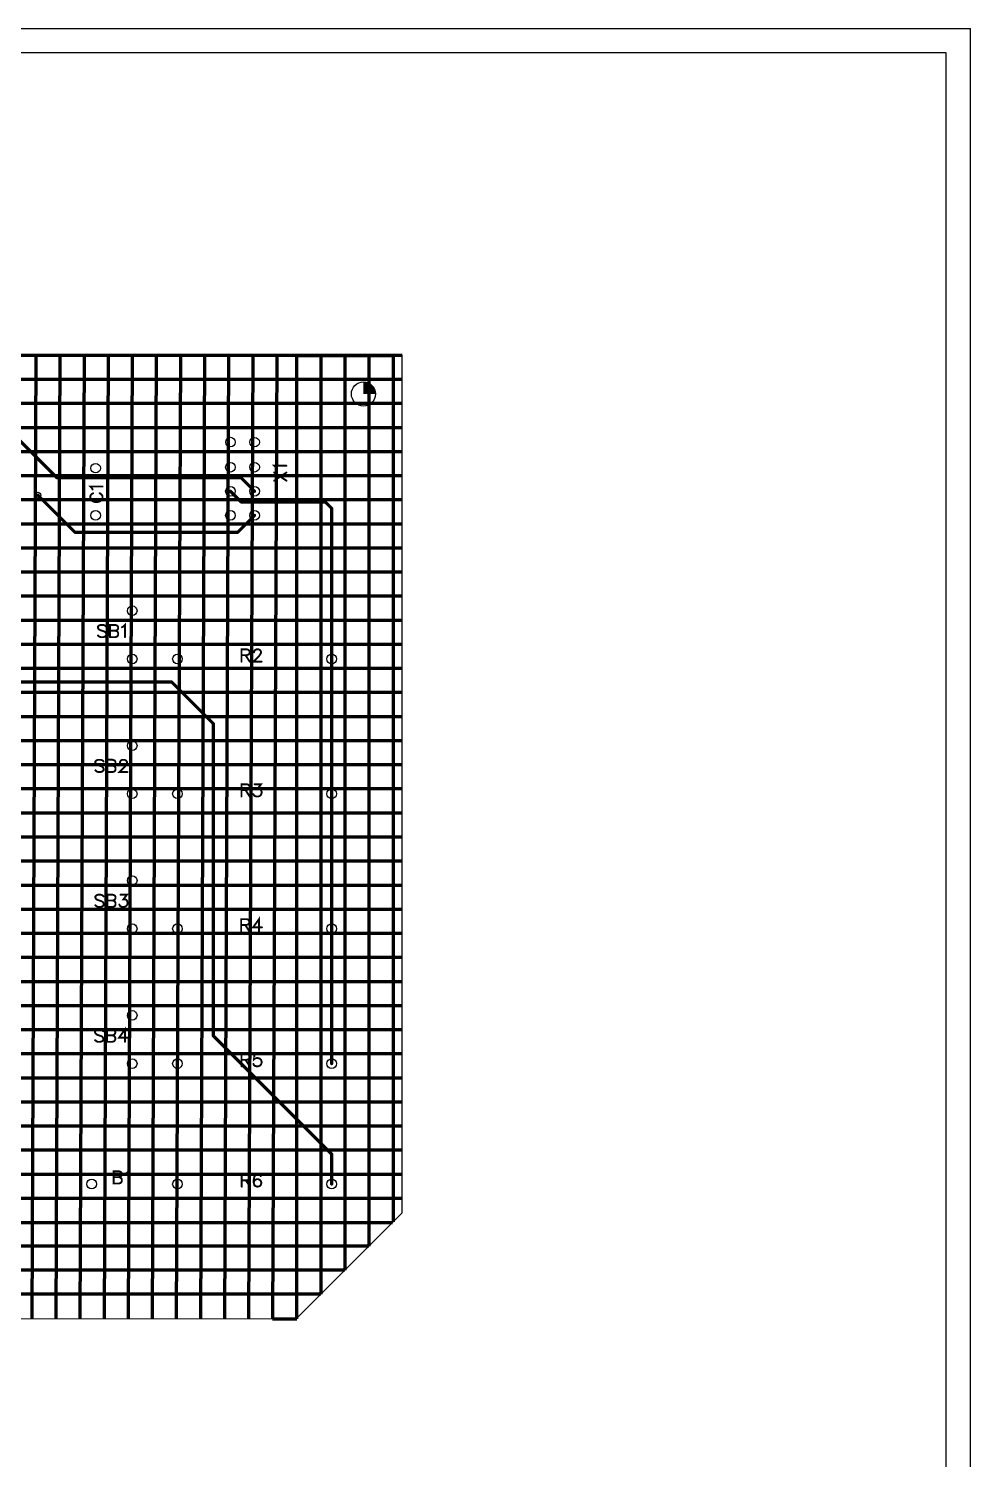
# Model space of a CAD drawing. Header units: millimetres. Extents: x 10 to 851, y 10 to 604.
# Drawn here: x 655.5 to 851, y 307 to 604 of the extents above; entities that cross this region are included whole.
import ezdxf

# ---------------------------------------------------------------- set-up
doc = ezdxf.new("R2010")
doc.units = ezdxf.units.MM
doc.header["$LTSCALE"] = 0.025
for name, color, linetype in [('BOTTOM', 10, 'Continuous'), ('DRILL_BOTTOM', 12, 'Continuous'), ('TOP_ASSEMBLY', 2, 'Continuous'), ('TOP_SILK', 3, 'Continuous')]:
    doc.layers.add(name, color=color, linetype=linetype)
doc.layers.add('Сетка', color=3, linetype='Continuous', lineweight=0)
doc.layers.add('Элементы', color=7, linetype='Continuous', lineweight=0)

# ---------------------------------------------------------------- blocks, each defined once
blk = doc.blocks.new('*U63')
at = {"layer": 'Сетка', "linetype": 'Continuous', "lineweight": 200}
blk.add_line((-118, 0), (118, 0), dxfattribs=at)
blk = doc.blocks.new('*U64')
at = {"layer": 'Сетка', "color": 0, "linetype": 'ByBlock', "lineweight": -2, "transparency": 16777216}
for p in [(0, 175), (0, 170), (0, 165), (0, 160), (0, 155), (0, 150), (0, 145), (0, 140), (0, 135), (0, 130), (0, 125), (0, 120), (0, 115), (0, 110), (0, 105), (0, 100), (0, 95), (0, 90), (0, 85), (0, 80), (0, 75), (0, 70), (0, 65), (0, 60), (0, 55), (0, 50), (0, 45), (0, 40), (0, 35), (0, 30), (0, 25), (0, 20), (0, 15), (0, 10), (0, 5), (0, 0)]:
    blk.add_blockref('*U63', p, dxfattribs=at)
blk = doc.blocks.new('*U60')
at = {"layer": 'Сетка', "linetype": 'Continuous', "lineweight": 200}
blk.add_line((-0.43, 100), (0.43, -100), dxfattribs=at)
blk = doc.blocks.new('*U62')
at = {"layer": 'Сетка', "color": 0, "linetype": 'ByBlock', "lineweight": -2, "transparency": 16777216}
for p in [(-205, 0), (-200, 0), (-195, 0), (-190, 0), (-185, 0), (-180, 0), (-175, 0), (-170, 0), (-165, 0), (-160, 0), (-155, 0), (-150, 0), (-145, 0), (-140, 0), (-135, 0), (-130, 0), (-125, 0), (-120, 0), (-115, 0), (-110, 0), (-105, 0), (-100, 0), (-95, 0), (-90, 0), (-85, 0), (-80, 0), (-75, 0), (-70, 0), (-65, 0), (-60, 0), (-55, 0), (-50, 0), (-45, 0), (-40, 0), (-35, 0), (-30, 0), (-25, 0), (-20, 0), (-15, 0), (-10, 0), (-5, 0), (0, 0)]:
    blk.add_blockref('*U60', p, dxfattribs=at)
blk = doc.blocks.new('*U105')
at = {"layer": 'Элементы'}
h = blk.add_hatch(color=256, dxfattribs=at)
h.dxf.hatch_style = 1
h.paths.add_polyline_path([(0, 2.5), (0, 0), (2.5, 0, 0.414214)])
blk.add_circle((0, 0), 2.5, dxfattribs=at)
blk = doc.blocks.new('*U107')
at = {"layer": 'Элементы', "color": 0, "linetype": 'ByBlock', "lineweight": -2, "transparency": 16777216}
blk.add_blockref('*U105', (0, 0), dxfattribs=at)

msp = doc.modelspace()

# ---------------------------------------------------------------- linework, layer by layer
for p, q in [((10, 604), (851, 604)), ((851, 10), (851, 604)), ((846, 599), (30, 599)), ((846, 15), (846, 599))]:
    msp.add_line(p, q)
at = {"layer": 'BOTTOM', "color": 18, "linetype": 'Continuous', "true_color": 0x000000, "const_width": 0.66}
for points in [[(661.439, 510.749), (653.029, 519.159)], [(699.639, 510.749), (661.439, 510.749)], [(702.429, 507.958), (699.639, 510.749)], [(699.639, 505.749), (697.429, 507.959)], [(657.433, 507.155), (665.14, 499.448)], [(717.109, 505.749), (699.639, 505.749)], [(718.429, 504.429), (717.109, 505.749)], [(698.919, 499.448), (702.429, 502.958)], [(718.429, 473.158), (718.429, 504.429)], [(665.14, 499.448), (698.919, 499.448)], [(718.429, 445.158), (718.429, 473.158)], [(685.229, 468.359), (648.647, 468.359)], [(693.881, 459.707), (685.229, 468.359)], [(693.881, 394.907), (693.881, 459.707)], [(718.429, 417.158), (718.429, 445.158)], [(718.429, 389.158), (718.429, 417.158)], [(718.429, 370.359), (693.881, 394.907)], [(718.429, 364.158), (718.429, 370.359)]]:
    msp.add_lwpolyline(points, dxfattribs=at)
at = {"layer": 'BOTTOM', "color": 18, "linetype": 'Continuous', "true_color": 0x000000, "const_width": 0.33}
for points in [[(661.604, 510.749, -1), (661.274, 510.749, -1), (661.604, 510.749, -1)], [(661.604, 510.749, -1), (661.274, 510.749, -1), (661.604, 510.749, -1)], [(699.804, 510.749, -1), (699.474, 510.749, -1), (699.804, 510.749, -1)], [(699.804, 510.749, -1), (699.474, 510.749, -1), (699.804, 510.749, -1)], [(697.594, 507.959, -1), (697.264, 507.959, -1), (697.594, 507.959, -1)], [(702.594, 507.958, -1), (702.264, 507.958, -1), (702.594, 507.958, -1)], [(657.598, 507.155, -1), (657.268, 507.155, -1), (657.598, 507.155, -1)], [(699.804, 505.749, -1), (699.474, 505.749, -1), (699.804, 505.749, -1)], [(699.804, 505.749, -1), (699.474, 505.749, -1), (699.804, 505.749, -1)], [(717.274, 505.749, -1), (716.944, 505.749, -1), (717.274, 505.749, -1)], [(717.274, 505.749, -1), (716.944, 505.749, -1), (717.274, 505.749, -1)], [(702.594, 502.958, -1), (702.264, 502.958, -1), (702.594, 502.958, -1)], [(718.594, 504.429, -1), (718.264, 504.429, -1), (718.594, 504.429, -1)], [(718.594, 504.429, -1), (718.264, 504.429, -1), (718.594, 504.429, -1)], [(665.305, 499.448, -1), (664.975, 499.448, -1), (665.305, 499.448, -1)], [(665.305, 499.448, -1), (664.975, 499.448, -1), (665.305, 499.448, -1)], [(699.084, 499.448, -1), (698.754, 499.448, -1), (699.084, 499.448, -1)], [(699.084, 499.448, -1), (698.754, 499.448, -1), (699.084, 499.448, -1)], [(718.594, 473.158, -1), (718.264, 473.158, -1), (718.594, 473.158, -1)], [(718.594, 473.158, -1), (718.264, 473.158, -1), (718.594, 473.158, -1)], [(685.394, 468.359, -1), (685.064, 468.359, -1), (685.394, 468.359, -1)], [(685.394, 468.359, -1), (685.064, 468.359, -1), (685.394, 468.359, -1)], [(694.046, 459.707, -1), (693.716, 459.707, -1), (694.046, 459.707, -1)], [(694.046, 459.707, -1), (693.716, 459.707, -1), (694.046, 459.707, -1)], [(718.594, 445.158, -1), (718.264, 445.158, -1), (718.594, 445.158, -1)], [(718.594, 445.158, -1), (718.264, 445.158, -1), (718.594, 445.158, -1)], [(718.594, 417.158, -1), (718.264, 417.158, -1), (718.594, 417.158, -1)], [(718.594, 417.158, -1), (718.264, 417.158, -1), (718.594, 417.158, -1)], [(694.046, 394.907, -1), (693.716, 394.907, -1), (694.046, 394.907, -1)], [(694.046, 394.907, -1), (693.716, 394.907, -1), (694.046, 394.907, -1)], [(718.594, 389.158, -1), (718.264, 389.158, -1), (718.594, 389.158, -1)], [(718.594, 370.359, -1), (718.264, 370.359, -1), (718.594, 370.359, -1)], [(718.594, 370.359, -1), (718.264, 370.359, -1), (718.594, 370.359, -1)], [(718.594, 364.158, -1), (718.264, 364.158, -1), (718.594, 364.158, -1)]]:
    msp.add_lwpolyline(points, format="xyb", dxfattribs=at)
at = {"layer": 'DRILL_BOTTOM', "color": 18, "true_color": 0x000000}
for centre, radius in [((725.029, 528.159), 2.5), ((697.43, 518.159), 1), ((702.43, 518.158), 1), ((697.429, 512.959), 1), ((702.429, 512.958), 1), ((669.429, 512.759), 1), ((697.429, 507.959), 1), ((702.429, 507.958), 1), ((657.433, 507.155), 0.6), ((669.429, 502.959), 1), ((697.429, 502.959), 1), ((702.429, 502.958), 1), ((677.029, 483.158), 1), ((677.029, 473.158), 1), ((686.429, 473.159), 1), ((718.429, 473.158), 1), ((677.029, 455.158), 1), ((677.029, 445.158), 1), ((686.429, 445.159), 1), ((718.429, 445.158), 1), ((677.029, 427.158), 1), ((677.029, 417.158), 1), ((686.429, 417.159), 1), ((718.429, 417.158), 1), ((677.029, 399.158), 1), ((677.029, 389.158), 1), ((686.429, 389.159), 1), ((718.429, 389.158), 1), ((668.629, 364.159), 1), ((686.429, 364.159), 1), ((718.429, 364.158), 1)]:
    msp.add_circle(centre, radius, dxfattribs=at)
at = {"layer": 'TOP_ASSEMBLY', "color": 18, "linetype": 'Continuous', "true_color": 0x000000, "const_width": 0.24}
msp.add_lwpolyline([(497.042, 336.159), (497.042, 536.159), (733.042, 536.159), (733.042, 358.159), (711.042, 336.159), (497.042, 336.159)], dxfattribs=at)
at = {"layer": 'TOP_SILK', "color": 18, "linetype": 'Continuous', "true_color": 0x000000, "const_width": 0.392}
for points in [[(706.973, 512.646), (706.849, 512.89), (706.487, 513.255), (709.037, 513.255)], [(706.485, 510.16), (709.037, 511.862)], [(706.485, 511.862), (709.037, 510.16)], [(668.811, 508.336), (668.687, 508.58), (668.325, 508.945), (670.875, 508.945)], [(668.929, 507.551), (668.687, 507.431), (668.443, 507.186), (668.322, 506.945), (668.322, 506.459), (668.443, 506.215), (668.688, 505.973), (668.929, 505.85), (669.294, 505.729), (669.903, 505.729), (670.265, 505.85), (670.51, 505.974), (670.751, 506.215), (670.875, 506.459), (670.875, 506.945), (670.751, 507.186), (670.51, 507.431), (670.265, 507.551)], [(671.635, 479.86), (671.394, 480.104), (671.029, 480.224), (670.543, 480.224), (670.178, 480.104), (669.934, 479.859), (669.934, 479.618), (670.057, 479.374), (670.178, 479.253), (670.419, 479.132), (671.149, 478.888), (671.394, 478.767), (671.515, 478.644), (671.635, 478.402), (671.635, 478.037), (671.394, 477.796), (671.029, 477.672), (670.543, 477.672), (670.178, 477.796), (669.934, 478.037)], [(672.42, 480.225), (672.42, 477.672), (673.515, 477.672), (673.88, 477.796), (674, 477.917), (674.121, 478.158), (674.121, 478.523), (674, 478.767), (673.88, 478.888), (673.515, 479.009), (673.88, 479.132), (674, 479.253), (674.121, 479.495), (674.121, 479.739), (674, 479.98), (673.88, 480.104), (673.515, 480.225), (672.42, 480.225)], [(672.42, 479.009), (673.515, 479.009)], [(674.905, 479.736), (675.15, 479.86), (675.515, 480.222), (675.515, 477.672)], [(699.706, 473.934), (700.798, 473.934), (701.163, 474.058), (701.286, 474.178), (701.407, 474.42), (701.407, 474.664), (701.286, 474.906), (701.163, 475.029), (700.798, 475.15), (699.706, 475.15), (699.706, 472.598)], [(702.315, 474.541), (702.315, 474.661), (702.436, 474.906), (702.557, 475.026), (702.801, 475.147), (703.287, 475.147), (703.528, 475.026), (703.649, 474.906), (703.772, 474.661), (703.772, 474.42), (703.649, 474.176), (703.407, 473.814), (702.192, 472.598), (703.893, 472.598)], [(700.557, 473.934), (701.407, 472.598)], [(671.089, 451.859), (670.848, 452.104), (670.483, 452.224), (669.997, 452.224), (669.632, 452.104), (669.388, 451.859), (669.388, 451.618), (669.511, 451.374), (669.632, 451.253), (669.873, 451.132), (670.603, 450.888), (670.848, 450.767), (670.968, 450.644), (671.089, 450.402), (671.089, 450.037), (670.848, 449.796), (670.483, 449.672), (669.997, 449.672), (669.632, 449.796), (669.388, 450.037)], [(671.873, 452.225), (671.873, 449.672), (672.968, 449.672), (673.333, 449.796), (673.454, 449.917), (673.575, 450.158), (673.575, 450.523), (673.454, 450.767), (673.333, 450.888), (672.968, 451.009), (673.333, 451.132), (673.454, 451.253), (673.575, 451.495), (673.575, 451.739), (673.454, 451.98), (673.333, 452.104), (672.968, 452.225), (671.873, 452.225)], [(674.483, 451.615), (674.483, 451.736), (674.603, 451.98), (674.724, 452.101), (674.968, 452.222), (675.454, 452.222), (675.696, 452.101), (675.816, 451.98), (675.94, 451.736), (675.94, 451.495), (675.816, 451.25), (675.575, 450.888), (674.359, 449.672), (676.061, 449.672)], [(671.873, 451.009), (672.968, 451.009)], [(699.706, 445.934), (700.798, 445.934), (701.163, 446.058), (701.286, 446.178), (701.407, 446.42), (701.407, 446.664), (701.286, 446.906), (701.163, 447.029), (700.798, 447.15), (699.706, 447.15), (699.706, 444.598)], [(700.557, 445.934), (701.407, 444.598)], [(702.436, 447.147), (703.769, 447.147), (703.042, 446.176), (703.407, 446.176), (703.649, 446.055), (703.769, 445.934), (703.893, 445.569), (703.893, 445.328), (703.77, 444.963), (703.528, 444.719), (703.163, 444.598), (702.798, 444.598), (702.436, 444.718), (702.315, 444.842), (702.192, 445.083)], [(671.089, 423.859), (670.848, 424.104), (670.483, 424.224), (669.997, 424.224), (669.632, 424.104), (669.388, 423.859), (669.388, 423.618), (669.511, 423.374), (669.632, 423.253), (669.873, 423.132), (670.603, 422.888), (670.848, 422.767), (670.968, 422.644), (671.089, 422.402), (671.089, 422.037), (670.848, 421.796), (670.483, 421.672), (669.997, 421.672), (669.632, 421.796), (669.388, 422.037)], [(671.873, 424.225), (671.873, 421.672), (672.968, 421.672), (673.333, 421.796), (673.454, 421.917), (673.575, 422.158), (673.575, 422.523), (673.454, 422.767), (673.333, 422.888), (672.968, 423.009), (673.333, 423.132), (673.454, 423.253), (673.575, 423.495), (673.575, 423.739), (673.454, 423.98), (673.333, 424.104), (672.968, 424.225), (671.873, 424.225)], [(671.873, 423.009), (672.968, 423.009)], [(674.603, 424.222), (675.937, 424.222), (675.21, 423.25), (675.575, 423.25), (675.816, 423.13), (675.937, 423.009), (676.061, 422.644), (676.061, 422.402), (675.937, 422.037), (675.696, 421.793), (675.331, 421.672), (674.966, 421.672), (674.604, 421.793), (674.483, 421.917), (674.359, 422.158)], [(699.645, 417.934), (700.738, 417.934), (701.103, 418.058), (701.226, 418.178), (701.347, 418.42), (701.347, 418.664), (701.226, 418.906), (701.103, 419.029), (700.738, 419.15), (699.645, 419.15), (699.645, 416.598)], [(703.347, 416.598), (703.347, 419.147), (702.131, 417.448), (703.953, 417.449)], [(700.496, 417.934), (701.347, 416.598)], [(671.029, 395.859), (670.787, 396.104), (670.422, 396.224), (669.937, 396.224), (669.572, 396.104), (669.327, 395.859), (669.327, 395.618), (669.451, 395.374), (669.572, 395.253), (669.813, 395.132), (670.543, 394.888), (670.787, 394.767), (670.908, 394.644), (671.029, 394.402), (671.029, 394.037), (670.787, 393.796), (670.422, 393.672), (669.937, 393.672), (669.572, 393.796), (669.327, 394.037)], [(671.813, 396.225), (671.813, 393.672), (672.908, 393.672), (673.273, 393.796), (673.394, 393.917), (673.515, 394.158), (673.515, 394.523), (673.394, 394.767), (673.273, 394.888), (672.908, 395.009), (673.273, 395.132), (673.394, 395.253), (673.515, 395.495), (673.515, 395.739), (673.394, 395.98), (673.273, 396.104), (672.908, 396.225), (671.813, 396.225)], [(671.813, 395.009), (672.908, 395.009)], [(675.515, 393.672), (675.515, 396.222), (674.299, 394.523), (676.121, 394.523)], [(699.706, 389.934), (700.798, 389.934), (701.163, 390.058), (701.286, 390.178), (701.407, 390.42), (701.407, 390.664), (701.286, 390.906), (701.163, 391.029), (700.798, 391.15), (699.706, 391.15), (699.706, 388.598)], [(700.557, 389.934), (701.407, 388.598)], [(703.649, 391.147), (702.436, 391.147), (702.315, 390.055), (702.436, 390.176), (702.801, 390.299), (703.163, 390.299), (703.528, 390.176), (703.772, 389.934), (703.893, 389.569), (703.893, 389.328), (703.772, 388.963), (703.528, 388.719), (703.163, 388.598), (702.801, 388.598), (702.436, 388.718), (702.315, 388.842), (702.192, 389.083)], [(673.177, 366.809), (673.177, 364.257), (674.272, 364.257), (674.637, 364.38), (674.757, 364.501), (674.878, 364.742), (674.878, 365.107), (674.757, 365.352), (674.637, 365.472), (674.272, 365.593), (674.637, 365.717), (674.757, 365.837), (674.878, 366.079), (674.878, 366.323), (674.757, 366.565), (674.637, 366.688), (674.272, 366.809), (673.177, 366.809)], [(673.177, 365.593), (674.272, 365.593)], [(675.662, 366.32), (675.907, 366.444), (676.272, 366.806), (676.272, 364.257)], [(699.768, 364.934), (700.86, 364.934), (701.225, 365.058), (701.348, 365.178), (701.469, 365.42), (701.469, 365.664), (701.348, 365.906), (701.225, 366.029), (700.86, 366.15), (699.768, 366.15), (699.768, 363.598)], [(703.71, 365.785), (703.59, 366.026), (703.225, 366.147), (702.983, 366.147), (702.618, 366.026), (702.374, 365.661), (702.253, 365.055), (702.253, 364.448), (702.374, 363.963), (702.618, 363.718), (702.983, 363.598), (703.104, 363.598), (703.466, 363.719), (703.711, 363.963), (703.831, 364.328), (703.831, 364.449), (703.711, 364.814), (703.466, 365.055), (703.104, 365.176), (702.983, 365.176), (702.618, 365.055), (702.374, 364.813), (702.253, 364.448)], [(700.618, 364.934), (701.469, 363.598)]]:
    msp.add_lwpolyline(points, dxfattribs=at)
at = {"layer": 'TOP_SILK', "color": 18, "linetype": 'Continuous', "true_color": 0x000000, "const_width": 0.196}
for points in [[(706.386, 511.862, 1), (706.583, 511.862, 1), (706.386, 511.862, 1)], [(706.875, 512.646, 1), (707.071, 512.646, 1), (706.875, 512.646, 1)], [(708.939, 513.255, 1), (709.135, 513.255, 1), (708.939, 513.255, 1)], [(708.939, 511.862, 1), (709.135, 511.862, 1), (708.939, 511.862, 1)], [(668.713, 508.336, 1), (668.909, 508.336, 1), (668.713, 508.336, 1)], [(670.777, 508.945, 1), (670.973, 508.945, 1), (670.777, 508.945, 1)], [(706.387, 510.16, 1), (706.583, 510.16, 1), (706.387, 510.16, 1)], [(708.939, 510.16, 1), (709.135, 510.16, 1), (708.939, 510.16, 1)], [(668.831, 507.551, 1), (669.027, 507.551, 1), (668.831, 507.551, 1)], [(670.167, 507.551, 1), (670.363, 507.551, 1), (670.167, 507.551, 1)], [(669.836, 478.037, 1), (670.032, 478.037, 1), (669.836, 478.037, 1)], [(671.537, 479.86, 1), (671.733, 479.86, 1), (671.537, 479.86, 1)], [(672.321, 480.225, 1), (672.518, 480.225, 1), (672.321, 480.225, 1)], [(672.321, 479.009, 1), (672.518, 479.009, 1), (672.321, 479.009, 1)], [(673.416, 479.009, 1), (673.613, 479.009, 1), (673.416, 479.009, 1)], [(674.807, 479.736, 1), (675.003, 479.736, 1), (674.807, 479.736, 1)], [(675.417, 477.672, 1), (675.613, 477.672, 1), (675.417, 477.672, 1)], [(699.608, 473.934, 1), (699.804, 473.934, 1), (699.608, 473.934, 1)], [(699.608, 472.598, 1), (699.804, 472.598, 1), (699.608, 472.598, 1)], [(700.458, 473.934, 1), (700.655, 473.934, 1), (700.458, 473.934, 1)], [(701.309, 472.598, 1), (701.505, 472.598, 1), (701.309, 472.598, 1)], [(702.217, 474.541, 1), (702.413, 474.541, 1), (702.217, 474.541, 1)], [(703.795, 472.598, 1), (703.991, 472.598, 1), (703.795, 472.598, 1)], [(670.991, 451.859, 1), (671.187, 451.859, 1), (670.991, 451.859, 1)], [(671.775, 452.225, 1), (671.971, 452.225, 1), (671.775, 452.225, 1)], [(674.385, 451.615, 1), (674.581, 451.615, 1), (674.385, 451.615, 1)], [(669.29, 450.037, 1), (669.486, 450.037, 1), (669.29, 450.037, 1)], [(671.775, 451.009, 1), (671.971, 451.009, 1), (671.775, 451.009, 1)], [(672.87, 451.009, 1), (673.066, 451.009, 1), (672.87, 451.009, 1)], [(675.963, 449.672, 1), (676.159, 449.672, 1), (675.963, 449.672, 1)], [(699.608, 445.934, 1), (699.804, 445.934, 1), (699.608, 445.934, 1)], [(700.458, 445.934, 1), (700.655, 445.934, 1), (700.458, 445.934, 1)], [(702.338, 447.147, 1), (702.534, 447.147, 1), (702.338, 447.147, 1)], [(699.608, 444.598, 1), (699.804, 444.598, 1), (699.608, 444.598, 1)], [(701.309, 444.598, 1), (701.505, 444.598, 1), (701.309, 444.598, 1)], [(702.094, 445.083, 1), (702.29, 445.083, 1), (702.094, 445.083, 1)], [(669.29, 422.037, 1), (669.486, 422.037, 1), (669.29, 422.037, 1)], [(670.991, 423.859, 1), (671.187, 423.859, 1), (670.991, 423.859, 1)], [(671.775, 424.225, 1), (671.971, 424.225, 1), (671.775, 424.225, 1)], [(671.775, 423.009, 1), (671.971, 423.009, 1), (671.775, 423.009, 1)], [(672.87, 423.009, 1), (673.066, 423.009, 1), (672.87, 423.009, 1)], [(674.261, 422.158, 1), (674.457, 422.158, 1), (674.261, 422.158, 1)], [(674.505, 424.222, 1), (674.701, 424.222, 1), (674.505, 424.222, 1)], [(699.547, 417.934, 1), (699.743, 417.934, 1), (699.547, 417.934, 1)], [(699.547, 416.598, 1), (699.743, 416.598, 1), (699.547, 416.598, 1)], [(700.398, 417.934, 1), (700.594, 417.934, 1), (700.398, 417.934, 1)], [(701.249, 416.598, 1), (701.445, 416.598, 1), (701.249, 416.598, 1)], [(703.249, 416.598, 1), (703.445, 416.598, 1), (703.249, 416.598, 1)], [(703.855, 417.449, 1), (704.051, 417.449, 1), (703.855, 417.449, 1)], [(670.931, 395.859, 1), (671.127, 395.859, 1), (670.931, 395.859, 1)], [(671.715, 396.225, 1), (671.911, 396.225, 1), (671.715, 396.225, 1)], [(671.715, 395.009, 1), (671.911, 395.009, 1), (671.715, 395.009, 1)], [(672.81, 395.009, 1), (673.006, 395.009, 1), (672.81, 395.009, 1)], [(669.229, 394.037, 1), (669.425, 394.037, 1), (669.229, 394.037, 1)], [(675.417, 393.672, 1), (675.613, 393.672, 1), (675.417, 393.672, 1)], [(676.023, 394.523, 1), (676.219, 394.523, 1), (676.023, 394.523, 1)], [(699.608, 389.934, 1), (699.804, 389.934, 1), (699.608, 389.934, 1)], [(700.458, 389.934, 1), (700.655, 389.934, 1), (700.458, 389.934, 1)], [(702.094, 389.083, 1), (702.29, 389.083, 1), (702.094, 389.083, 1)], [(703.551, 391.147, 1), (703.747, 391.147, 1), (703.551, 391.147, 1)], [(699.608, 388.598, 1), (699.804, 388.598, 1), (699.608, 388.598, 1)], [(701.309, 388.598, 1), (701.505, 388.598, 1), (701.309, 388.598, 1)], [(673.079, 366.809, 1), (673.275, 366.809, 1), (673.079, 366.809, 1)], [(673.079, 365.593, 1), (673.275, 365.593, 1), (673.079, 365.593, 1)], [(674.174, 365.593, 1), (674.37, 365.593, 1), (674.174, 365.593, 1)], [(675.564, 366.32, 1), (675.76, 366.32, 1), (675.564, 366.32, 1)], [(703.612, 365.785, 1), (703.809, 365.785, 1), (703.612, 365.785, 1)], [(676.174, 364.257, 1), (676.37, 364.257, 1), (676.174, 364.257, 1)], [(699.67, 364.934, 1), (699.866, 364.934, 1), (699.67, 364.934, 1)], [(699.67, 363.598, 1), (699.866, 363.598, 1), (699.67, 363.598, 1)], [(700.52, 364.934, 1), (700.716, 364.934, 1), (700.52, 364.934, 1)], [(701.371, 363.598, 1), (701.567, 363.598, 1), (701.371, 363.598, 1)], [(702.155, 364.448, 1), (702.351, 364.448, 1), (702.155, 364.448, 1)]]:
    msp.add_lwpolyline(points, format="xyb", dxfattribs=at)
at = {"layer": 'Сетка', "linetype": 'Continuous', "lineweight": 200}
for p, q in [((711.174, 336.161), (711.174, 536.159)), ((711.174, 536.159), (716.174, 536.159)), ((716.174, 536.159), (716.174, 341.291)), ((716.174, 536.159), (721.174, 536.159)), ((716.174, 536.159), (721.174, 536.159)), ((723.042, 536.159), (718.042, 536.159)), ((721.174, 536.159), (721.174, 346.291)), ((721.174, 536.159), (726.174, 536.159)), ((728.042, 536.159), (723.042, 536.159)), ((726.174, 536.159), (726.174, 353.159)), ((726.174, 536.159), (731.174, 536.159)), ((733.042, 536.159), (728.042, 536.159)), ((733.042, 536.159), (728.042, 536.159)), ((731.174, 536.159), (731.174, 356.291)), ((497.042, 356.159), (731.042, 356.159)), ((726.174, 351.291), (497.042, 351.291)), ((726.174, 353.159), (726.174, 351.291)), ((721.174, 346.291), (497.042, 346.291)), ((716.174, 341.291), (497.042, 341.291)), ((706.174, 336.161), (711.174, 336.161))]:
    msp.add_line(p, q, dxfattribs=at)

# ---------------------------------------------------------------- block references
at = {"layer": 'Сетка', "linetype": 'Continuous', "lineweight": 200, "extrusion": (0, 0, -1), "zscale": -1}
for name, p in [('*U64', (-615.042, 361.159)), ('*U62', (-501.608, 436.16))]:
    msp.add_blockref(name, p, dxfattribs=at)
at = {"layer": 'Элементы'}
msp.add_blockref('*U107', (725.029, 528.159), dxfattribs=at)

doc.saveas('drawing.dxf')
